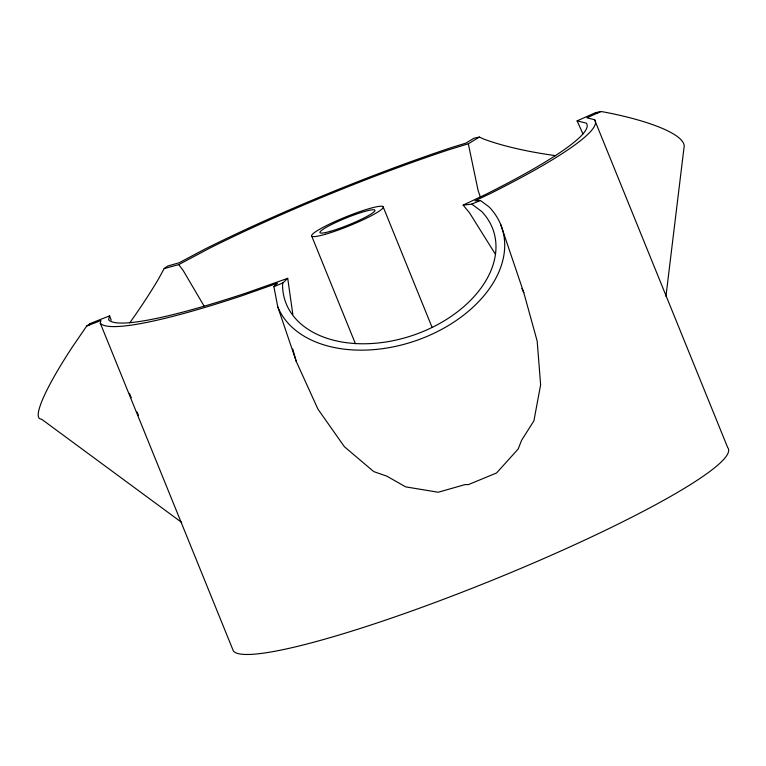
<?xml version="1.0" encoding="UTF-8"?>
<svg xmlns="http://www.w3.org/2000/svg" width="766" height="766" viewBox="0 0 766 766"><rect width="100%" height="100%" fill="white"/><g stroke="black" fill="none" stroke-linecap="round" stroke-linejoin="round"><path stroke-width="1.15" d="M665.941 296.356L683.971 147.895A118.874 26.188 6.9 0 0 603.895 111.989L600.984 111.52L595.527 112.669L577.095 120.875L582.983 133.916M292.823 314.395L287.719 278.326L282.893 282.903L282.558 284.751A109.873 73.479 -18.7 0 0 416.867 333.938A109.873 73.479 -18.7 0 0 481.69 211.493L471.789 204.101L463.124 205.106L469.434 212.699L495.171 253.843M500.782 224.735L523.81 292.746L537.186 341.129L540.624 384.819L533.912 420.85L521.579 440.306L518.228 448.943L496.598 472.957L468.275 484.667L465.259 484.543L438.219 492.241L405.664 486.87L386.82 476.146L373.741 471.597L344.374 446.693L317.947 409.13L296.27 361.485L277.752 306.793L273.893 286.656L277.464 283.2L242.784 295.465A267.458 33.062 -22.1 0 1 100.26 323.137L233.391 651.014A267.458 33.062 -22.1 0 0 502.429 576.07A267.458 33.062 -22.1 0 0 727.7 447.583L594.56 119.707L586.852 117.811L600.984 111.52M100.26 323.137L100.949 320.523L86.673 326.067L71.803 347.812A118.874 17.197 -53.6 0 0 41.46 419.117L181.609 522.374M86.673 326.067L89.938 323.645L109.595 315.86L108.571 319.719A258.468 31.942 -22.1 0 0 246.298 292.976L287.719 278.326M555.704 155.67A109.873 24.206 6.9 0 1 484.265 139.268L479.372 137.076L473.982 138.206L465.881 143.127L452.036 147.378A267.458 33.062 -22.1 0 0 204.886 249.103L179.139 262.767L167.534 266.089L164.163 268.588L158.84 278.374A109.873 15.895 -53.6 0 1 129.751 322.85M88.617 325.588L89.938 323.645M164.163 268.588L178.737 264.596L209.683 248.165A258.468 31.942 -22.1 0 1 448.522 149.868L468.313 143.778L479.372 137.076M463.124 205.106L485.146 194.679A258.468 31.942 -22.1 0 0 586.258 123.125L577.095 120.875M273.893 286.656L282.893 282.903M471.789 204.101L480.454 200.481L489.254 207.05A118.874 79.492 -18.7 0 1 433.422 333.536A118.874 79.492 -18.7 0 1 277.752 306.793M480.454 200.481L475.044 200.797L489.934 193.75A267.458 33.062 -22.1 0 0 594.56 119.707M595.527 112.669L597.729 113.014M178.737 264.596L183.179 270.503L203.976 305.893M521.857 288.418L523.81 292.746M129.435 393.351L131.245 397.755M137.114 412.079L138.474 415.392M383.029 206.561L432.043 327.274M311.791 236.282L355.405 343.704M109.595 315.86L111.233 320.198M480.349 197.054L478.061 190.332L468.313 143.778M292.736 348.99L296.27 361.485M330.539 231.284A29.721 3.677 -22.1 0 0 374.727 211.062A29.721 3.677 -22.1 0 0 336.963 221.929A29.721 3.677 -22.1 0 0 330.539 231.284M325.435 234.262A38.712 4.787 -22.1 0 0 383 207.921A38.712 4.787 -22.1 0 0 333.804 222.083A38.712 4.787 -22.1 0 0 325.435 234.262"/></g></svg>
